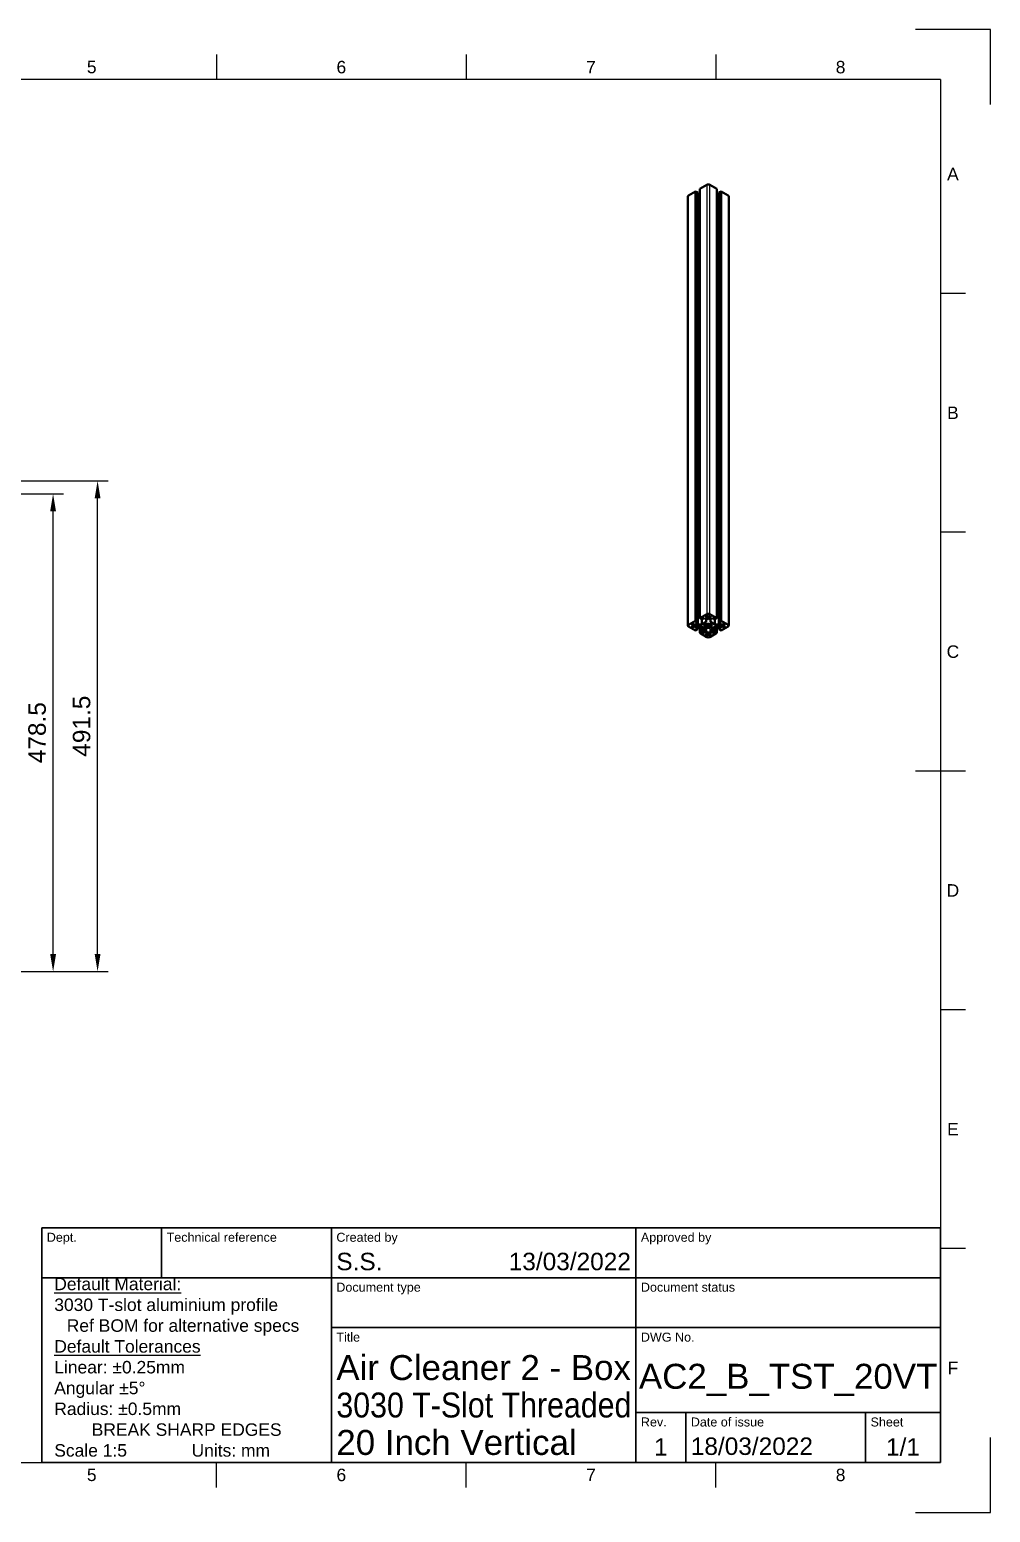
# Model space of a CAD drawing. Header units: millimetres. Extents: x 0 to 420, y 0 to 297.
# Drawn here: x 227.6 to 420, y 0 to 297 of the extents above; entities that cross this region are included whole.
import ezdxf
from ezdxf.enums import TextEntityAlignment as Align

# ---------------------------------------------------------------- set-up
doc = ezdxf.new("R2010")
doc.units = ezdxf.units.MM
doc.header["$LTSCALE"] = 0.75
for name, color, linetype, lineweight in [('Annotations', 7, 'Continuous', 25), ('Border', 7, 'Continuous', 25), ('Dimensions', 7, 'Continuous', 25), ('TitleBlock', 7, 'Continuous', 35), ('Visible', 7, 'Continuous', 50), ('Visible Narrow', 7, 'Continuous', 25)]:
    doc.layers.add(name, color=color, linetype=linetype, lineweight=lineweight)
doc.styles.add('FusionTitle', font='arial.ttf')
doc.styles.get("Standard").update_dxf_attribs({"font": 'arial.ttf'})
doc.dimstyles.new('ISO-25', dxfattribs={"dimtxt": 3.5, "dimasz": 3.5, "dimexe": 2.1, "dimexo": 2.1, "dimgap": 1.4, "dimtad": 1, "dimzin": 12, "dimdsep": 46, "dimtxsty": 'Standard', "dimcen": 0, "dimclrd": 256, "dimclre": 256, "dimclrt": 256, "dimazin": 3, "dimtp": 0.1, "dimtm": 0.1, "dimtfac": 0.714286, "dimtmove": 0, "dimatfit": 3, "dimfxl": 1, "dimtzin": 12, "dimarcsym": 0})

# ---------------------------------------------------------------- blocks, each defined once
blk = doc.blocks.new('ISO_A3_SHEET')
at = {"layer": 'Border'}
for p, q in [((265, 292), (265, 287)), ((315, 292), (315, 287)), ((365, 292), (365, 287)), ((410, 287), (20, 287)), ((410, 287), (410, 10)), ((415, 244.16666), (410, 244.16666)), ((415, 196.33333), (410, 196.33333)), ((415, 148.5), (405, 148.5)), ((415, 100.66667), (410, 100.66667)), ((415, 52.83334), (410, 52.83334)), ((20, 10), (410, 10)), ((265, 5), (265, 10)), ((315, 5), (315, 10)), ((365, 5), (365, 10))]:
    blk.add_line(p, q, dxfattribs=at)
at = {"layer": 'Defpoints'}
for p, q in [((420, 297), (405, 297)), ((420, 282), (420, 297)), ((420, 0), (420, 15)), ((405, 0), (420, 0))]:
    blk.add_line(p, q, dxfattribs=at)
at = {"layer": 'Border', "style": 'FusionTitle'}
for s, p in [('5', (240, 289.5)), ('6', (290, 289.5)), ('7', (340, 289.5)), ('8', (390, 289.5)), ('A', (412.5, 268.08333)), ('B', (412.5, 220.25)), ('C', (412.5, 172.41667)), ('D', (412.5, 124.58334)), ('E', (412.5, 76.75001)), ('F', (412.5, 28.91668)), ('5', (240, 7.5)), ('6', (290, 7.5)), ('7', (340, 7.5)), ('8', (390, 7.5))]:
    blk.add_text(s, height=2.5, dxfattribs=at).set_placement(p, align=Align.MIDDLE)
blk = doc.blocks.new('ISO_TITLEBLOCK')
at = {"layer": 'TitleBlock'}
for p, q in [((0, 47), (-180, 47)), ((-180, 47), (-180, 0)), ((-156, 37), (-156, 47)), ((-122, 0), (-122, 47)), ((-61, 0), (-61, 47)), ((0, 0), (0, 47)), ((-180, 37), (0, 37)), ((-122, 27), (0, 27)), ((-61, 10), (0, 10)), ((-51, 0), (-51, 10)), ((-15, 0), (-15, 10)), ((-180, 0), (0, 0))]:
    blk.add_line(p, q, dxfattribs=at)
at = {"layer": 'TitleBlock', "style": 'FusionTitle'}
for s, p in [('Dept.', (-179, 46)), ('Technical reference', (-155, 46)), ('Created by', (-121, 46)), ('Approved by', (-60, 46)), ('Document type', (-121, 36)), ('Document status', (-60, 36)), ('Title', (-121, 26)), ('DWG No.', (-60, 26)), ('Rev.', (-60, 9)), ('Date of issue', (-50, 9)), ('Sheet', (-14, 9))]:
    blk.add_text(s, height=1.8, dxfattribs=at).set_placement(p, align=Align.TOP_LEFT)
for tag, height, p in [('DEPT', 3.5, (-179, 42)), ('TECHNICAL_REFERENCE', 3.5, (-155, 42)), ('CREATED_BY', 3.5, (-121, 42)), ('APPROVED_BY', 3.5, (-60, 42)), ('DOCUMENT_TYPE', 3.5, (-121, 32)), ('DOCUMENT_STATUS', 3.5, (-60, 32)), ('TITLE_1', 5, (-121, 21.5)), ('TITLE_2', 5, (-121, 14)), ('TITLE_3', 5, (-121, 6.5)), ('DATE_OF_ISSUE', 3.5, (-50, 5))]:
    blk.add_attdef(tag, text='', height=height, dxfattribs=at).set_placement(p, align=Align.TOP_LEFT)
for tag, p in [('CREATED_DATE', (-62, 42)), ('APPROVED_DATE', (-0.99, 42))]:
    blk.add_attdef(tag, text='', height=3.5, dxfattribs=at).set_placement(p, align=Align.TOP_RIGHT)
for tag, height, p in [('DRAWING_NUMBER', 5, (-30.5, 19.75)), ('REV', 3.5, (-56, 4.85)), ('SHEET', 3.5, (-7.5, 4.85))]:
    blk.add_attdef(tag, text='', height=height, dxfattribs=at).set_placement(p, align=Align.TOP_CENTER)
blk = doc.blocks.new('*D36')
at = {"layer": 'Defpoints', "color": 0, "transparency": 16777216}
for p in [(190.451177, 204.024573), (232.264171, 204.024573), (193.451177, 108.324373)]:
    blk.add_point(p, dxfattribs=at)
at = {"layer": 'Dimensions', "lineweight": -2, "transparency": 16777216}
for p, q in [((192.551177, 204.024573), (234.364171, 204.024573)), ((232.264171, 111.824373), (232.264171, 200.524573)), ((195.551177, 108.324373), (234.364171, 108.324373))]:
    blk.add_line(p, q, dxfattribs=at)
at = {"layer": 'Dimensions', "transparency": 16777216}
for points in [[(231.680838, 200.524573), (232.847505, 200.524573), (232.264171, 204.024573)], [(231.680838, 111.824373), (232.847505, 111.824373), (232.264171, 108.324373)]]:
    blk.add_solid(points, dxfattribs=at)
at = {"layer": 'Dimensions', "transparency": 16777216, "insert": (229.077166, 156.174473), "char_height": 3.5, "attachment_point": 5, "rotation": 90}
blk.add_mtext('478.5', dxfattribs=at)
blk = doc.blocks.new('*D37')
at = {"layer": 'Defpoints', "color": 0, "transparency": 16777216}
for p in [(190.449951, 206.624384), (241.170157, 206.624384), (193.451177, 108.324373)]:
    blk.add_point(p, dxfattribs=at)
at = {"layer": 'Dimensions', "lineweight": -2, "transparency": 16777216}
for p, q in [((192.549951, 206.624384), (243.270157, 206.624384)), ((241.170157, 111.824373), (241.170157, 203.124384)), ((195.551177, 108.324373), (243.270157, 108.324373))]:
    blk.add_line(p, q, dxfattribs=at)
at = {"layer": 'Dimensions', "transparency": 16777216}
for points in [[(240.586824, 203.124384), (241.75349, 203.124384), (241.170157, 206.624384)], [(240.586824, 111.824373), (241.75349, 111.824373), (241.170157, 108.324373)]]:
    blk.add_solid(points, dxfattribs=at)
at = {"layer": 'Dimensions', "transparency": 16777216, "insert": (237.983151, 157.474378), "char_height": 3.5, "attachment_point": 5, "rotation": 90}
blk.add_mtext('491.5', dxfattribs=at)

msp = doc.modelspace()

# ---------------------------------------------------------------- linework, layer by layer
at = {"layer": 'Visible', "extrusion": (0, 0.817547, -0.575862)}
for p, q in [((359.5502, 263.7878, -30.0591), (360.9644, 264.6022, -28.9029)), ((360.9644, 178.5963, 31.6777), (360.9644, 264.6022, -28.9029)), ((360.9644, 264.6022, -28.9029), (361.3887, 264.3579, -29.2498)), ((361.3887, 178.3519, 31.3309), (361.3887, 264.3579, -29.2498)), ((361.813, 265.0909, -28.2092), (363.2272, 265.9052, -27.053)), ((361.813, 179.0849, 32.3715), (361.813, 265.0909, -28.2092)), ((363.7929, 265.9052, -27.053), (365.2071, 265.0909, -28.2092)), ((365.2071, 179.0849, 32.3715), (365.2071, 265.0909, -28.2092)), ((365.6313, 264.3579, -29.2498), (366.0556, 264.6022, -28.9029)), ((365.6313, 178.3519, 31.3309), (365.6313, 264.3579, -29.2498)), ((366.0556, 264.6022, -28.9029), (367.4698, 263.7878, -30.0591)), ((366.0556, 178.5963, 31.6777), (366.0556, 264.6022, -28.9029)), ((359.4331, 177.619, 30.2903), (359.4331, 263.625, -30.2903)), ((361.3887, 263.8693, -29.9435), (361.813, 263.8693, -29.9435)), ((365.2071, 263.8693, -29.9435), (365.6313, 263.8693, -29.9435)), ((367.587, 177.619, 30.2903), (367.587, 263.625, -30.2903)), ((359.5502, 177.7819, 30.5216), (360.9644, 178.5963, 31.6777)), ((360.9644, 178.5963, 31.6777), (361.3887, 178.3519, 31.3309)), ((361.3887, 178.3519, 31.3309), (360.9644, 178.1076, 30.984)), ((361.3887, 177.8633, 30.6372), (361.3887, 178.3519, 30.293)), ((361.813, 179.0849, 32.3715), (363.2272, 179.8993, 33.5276)), ((362.2372, 178.8406, 32.0246), (361.813, 179.0849, 32.3715)), ((362.6615, 179.0849, 32.3715), (362.2372, 178.8406, 32.0246)), ((362.2372, 178.8406, 29.9488), (362.2372, 177.8633, 30.6372)), ((362.2372, 177.8633, 30.6372), (363.0857, 178.3519, 31.3309)), ((363.0857, 178.8406, 32.0246), (362.6615, 179.0849, 32.3715)), ((363.51, 179.5735, 33.0652), (362.9443, 179.2478, 32.6027)), ((362.9443, 179.2478, 32.6027), (363.51, 178.922, 32.1402)), ((363.0857, 178.3519, 31.3309), (363.0857, 178.8406, 32.0246)), ((364.0757, 179.2478, 32.6027), (363.51, 179.5735, 33.0652)), ((363.51, 178.922, 32.1402), (363.51, 179.5735, 31.6813)), ((363.51, 178.922, 32.1402), (364.0757, 179.2478, 32.6027)), ((363.7929, 179.8993, 33.5276), (365.2071, 179.0849, 32.3715)), ((364.3585, 179.0849, 32.3715), (363.9343, 178.8406, 32.0246)), ((363.9343, 178.8406, 32.0246), (363.9343, 178.3519, 31.3309)), ((363.9343, 178.3519, 31.3309), (364.7828, 177.8633, 30.6372)), ((364.7828, 178.8406, 32.0246), (364.3585, 179.0849, 32.3715)), ((365.2071, 179.0849, 32.3715), (364.7828, 178.8406, 32.0246)), ((364.7828, 177.8633, 30.6372), (364.7828, 178.8406, 29.9488)), ((365.6313, 178.3519, 31.3309), (366.0556, 178.5963, 31.6777)), ((366.0556, 178.1076, 30.984), (365.6313, 178.3519, 31.3309)), ((365.6313, 177.8633, 30.6372), (365.6313, 178.3519, 30.293)), ((366.0556, 178.5963, 31.6777), (367.4698, 177.7819, 30.5216)), ((360.9644, 176.6417, 28.9029), (359.5502, 177.4561, 30.0591)), ((360.6816, 177.9448, 30.7528), (360.1159, 177.619, 30.2903)), ((360.1159, 177.619, 30.2903), (360.6816, 177.2932, 29.8279)), ((360.6816, 177.2932, 29.8279), (360.6816, 177.9448, 29.3689)), ((361.2473, 177.619, 30.2903), (360.6816, 177.9448, 30.7528)), ((360.6816, 177.2932, 29.8279), (361.2473, 177.619, 30.2903)), ((360.9644, 178.1076, 30.984), (361.3887, 177.8633, 30.6372)), ((361.3887, 177.3747, 29.9435), (360.9644, 177.1304, 29.5966)), ((360.9644, 177.1304, 29.5966), (361.3887, 176.886, 29.2498)), ((361.3887, 176.886, 29.2498), (360.9644, 176.6417, 28.9029)), ((361.3887, 177.8633, 30.6372), (362.2372, 177.8633, 30.6372)), ((362.2372, 177.3747, 29.9435), (361.3887, 177.3747, 29.9435)), ((361.3887, 176.886, 29.2498), (361.3887, 177.3747, 28.9056)), ((361.813, 176.1531, 28.2092), (361.813, 177.3747, 27.3487)), ((361.813, 176.1531, 28.2092), (362.2372, 176.3974, 28.556)), ((363.2272, 175.3387, 27.053), (361.813, 176.1531, 28.2092)), ((363.0857, 176.886, 29.2498), (362.2372, 177.3747, 29.9435)), ((362.2372, 176.3974, 28.556), (362.2372, 177.3747, 27.8677)), ((362.2372, 176.3974, 28.556), (362.6615, 176.1531, 28.2092)), ((362.6615, 176.1531, 28.2092), (362.6615, 177.1304, 27.5208)), ((362.6615, 176.1531, 28.2092), (363.0857, 176.3974, 28.556)), ((363.51, 176.316, 28.4404), (362.9443, 175.9902, 27.978)), ((362.9443, 175.9902, 27.978), (363.51, 175.6645, 27.5155)), ((363.0857, 176.3974, 28.556), (363.0857, 176.886, 29.2498)), ((364.0757, 175.9902, 27.978), (363.51, 176.316, 28.4404)), ((363.51, 175.6645, 27.5155), (363.51, 176.316, 27.0566)), ((363.51, 175.6645, 27.5155), (364.0757, 175.9902, 27.978)), ((365.2071, 176.1531, 28.2092), (363.7929, 175.3387, 27.053)), ((364.7828, 177.3747, 29.9435), (363.9343, 176.886, 29.2498)), ((363.9343, 176.886, 29.2498), (363.9343, 176.3974, 28.556)), ((363.9343, 176.3974, 28.556), (364.3585, 176.1531, 28.2092)), ((364.3585, 176.1531, 28.2092), (364.3585, 177.1304, 27.5208)), ((364.3585, 176.1531, 28.2092), (364.7828, 176.3974, 28.556)), ((364.7828, 177.8633, 30.6372), (365.6313, 177.8633, 30.6372)), ((365.6313, 177.3747, 29.9435), (364.7828, 177.3747, 29.9435)), ((364.7828, 176.3974, 28.556), (364.7828, 177.3747, 27.8677)), ((364.7828, 176.3974, 28.556), (365.2071, 176.1531, 28.2092)), ((365.2071, 176.1531, 28.2092), (365.2071, 177.3747, 27.3487)), ((365.6313, 177.8633, 30.6372), (366.0556, 178.1076, 30.984)), ((366.0556, 177.1304, 29.5966), (365.6313, 177.3747, 29.9435)), ((365.6313, 176.886, 29.2498), (365.6313, 177.3747, 28.9056)), ((365.6313, 176.886, 29.2498), (366.0556, 177.1304, 29.5966)), ((366.0556, 176.6417, 28.9029), (365.6313, 176.886, 29.2498)), ((366.3384, 177.9448, 30.7528), (365.7728, 177.619, 30.2903)), ((365.7728, 177.619, 30.2903), (366.3384, 177.2932, 29.8279)), ((367.4698, 177.4561, 30.0591), (366.0556, 176.6417, 28.9029)), ((366.3384, 177.9448, 29.3689), (366.3384, 177.2932, 29.8279)), ((366.9041, 177.619, 30.2903), (366.3384, 177.9448, 30.7528)), ((366.3384, 177.2932, 29.8279), (366.9041, 177.619, 30.2903))]:
    msp.add_line(p, q, dxfattribs=at)
for centre, radius, start, end in [((-363.51, 130.7247, 232.9689), 0.4, 45, 135), ((-359.8331, 127.0477, 232.9689), 0.4, 0, 45), ((-367.187, 127.0477, 232.9689), 0.4, 135, 180), ((-363.51, 130.7247, 127.7689), 0.4, 45, 135), ((-359.8331, 127.0477, 127.7689), 0.4, 314.999989, 45), ((-363.51, 127.0477, 127.7689), 0.817, 299.990872, 330.009128), ((-363.51, 123.3708, 127.7689), 0.4, 225, 315), ((-363.51, 127.0477, 127.7689), 0.678, 85.613127, 184.386873), ((-367.187, 127.0477, 127.7689), 0.4, 135, 225)]:
    msp.add_arc(centre, radius, start, end, dxfattribs=at)
at = {"layer": 'Visible', "extrusion": (1.02e-13, -0.817547, 0.575862)}
msp.add_open_spline([(362.8024, 177.3838, 29.9564), (362.758, 177.4382, 30.0337), (362.7322, 177.497, 30.1171), (362.722, 177.615, 30.2846), (362.7364, 177.673, 30.367), (362.8024, 177.7806, 30.5197), (362.8522, 177.8294, 30.589), (362.9796, 177.9115, 30.7055), (363.055, 177.9445, 30.7524), (363.1895, 177.9821, 30.8058), (363.2422, 177.9926, 30.8207), (363.3496, 178.006, 30.8398), (363.4039, 178.009, 30.8441), (363.4582, 178.0083, 30.843)], degree=3, knots=[0, 0, 0, 0, 0.156510433, 0.156510433, 0.307908356, 0.307908356, 0.454191613, 0.454191613, 0.595358102, 0.595358102, 0.679010537, 0.679010537, 0.760759817, 0.760759817, 0.760759817, 0.760759817], dxfattribs=at)
at = {"layer": 'Visible'}
for points in [[(363.1016, 177.2115, 29.7118), (362.9434, 177.2714, 29.7814), (362.8193, 177.3635, 29.8966), (362.7512, 177.4682, 30.0299)], [(363.7544, 177.5528, 29.3853), (363.6308, 177.5359, 29.3504), (363.4981, 177.5354, 29.3387), (363.3706, 177.5529, 29.3526)], [(363.7547, 177.7564, 29.2401), (363.6311, 177.7393, 29.2049), (363.4985, 177.7402, 29.1953), (363.3709, 177.7581, 29.2097)]]:
    msp.add_open_spline(points, degree=3, dxfattribs=at)
for points, knots in [([(362.8544, 177.8233, 30.3513), (362.8369, 177.7818, 30.2994), (362.8294, 177.7389, 30.2454), (362.833, 177.696, 30.1916), (362.8451, 177.5561, 30.0158), (362.9767, 177.4218, 29.8481), (363.1714, 177.3464, 29.7639), (363.3688, 177.2699, 29.6786), (363.6249, 177.2562, 29.6824), (363.8264, 177.3065, 29.777), (364.028, 177.3569, 29.8717), (364.1685, 177.4692, 30.0544), (364.186, 177.5891, 30.2479)], [-3.31550693, -3.31550693, -3.31550693, -3.31550693, -3.01143717, -3.01143717, -3.01143717, -2.01724784, -2.01724784, -2.01724784, -1.00862392, -1.00862392, -1.00862392, 0, 0, 0, 0]), ([(364.1852, 177.6469, 30.2111), (364.1812, 177.6146, 30.1591), (364.1691, 177.5827, 30.1075), (364.1484, 177.5524, 30.0582), (364.0728, 177.4412, 29.8775), (363.8851, 177.3553, 29.7326), (363.6664, 177.3362, 29.6826), (363.4477, 177.3172, 29.6326), (363.2047, 177.3659, 29.6789), (363.0421, 177.466, 29.7981), (362.9206, 177.5407, 29.8871), (362.8468, 177.6426, 30.0147), (362.8345, 177.7469, 30.1456)], [3.73670995, 3.73670995, 3.73670995, 3.73670995, 4.00827413, 4.00827413, 4.00827413, 5.00311752, 5.00311752, 5.00311752, 5.99765972, 5.99765972, 5.99765972, 6.74028366, 6.74028366, 6.74028366, 6.74028366]), ([(362.8524, 177.8209, 29.9479), (362.858, 177.8064, 29.9297), (362.8649, 177.792, 29.9118), (362.8731, 177.7779, 29.8942), (362.9501, 177.6457, 29.7294), (363.1382, 177.5391, 29.6008), (363.3568, 177.4991, 29.567), (363.5781, 177.4586, 29.5327), (363.8236, 177.4876, 29.5969), (363.9855, 177.5684, 29.7349), (364.0693, 177.6103, 29.8063), (364.1293, 177.6652, 29.8962), (364.1611, 177.7247, 29.9926)], [-9.10435903, -9.10435903, -9.10435903, -9.10435903, -8.99834275, -8.99834275, -8.99834275, -8.00533787, -8.00533787, -8.00533787, -7.00003561, -7.00003561, -7.00003561, -6.47997193, -6.47997193, -6.47997193, -6.47997193]), ([(364.1452, 177.7541, 29.9098), (364.0925, 177.6803, 29.7897), (363.9941, 177.6161, 29.6833), (363.8661, 177.5779, 29.6137), (363.6752, 177.5208, 29.5097), (363.4244, 177.5233, 29.4905), (363.2214, 177.5891, 29.561), (363.0595, 177.6415, 29.6172), (362.932, 177.7331, 29.7289), (362.8713, 177.8383, 29.8601)], [10.30053097, 10.30053097, 10.30053097, 10.30053097, 10.96596967, 10.96596967, 10.96596967, 11.9587746, 11.9587746, 11.9587746, 12.75031444, 12.75031444, 12.75031444, 12.75031444]), ([(362.9481, 177.8899, 29.6359), (362.9564, 177.882, 29.6262), (362.9652, 177.8742, 29.6167), (362.9744, 177.8667, 29.6075), (363.1132, 177.7528, 29.4689), (363.3462, 177.6836, 29.3938), (363.5717, 177.6846, 29.4183), (363.7752, 177.6855, 29.4404), (363.9667, 177.7432, 29.5431), (364.0786, 177.8316, 29.6894)], [-15.03800178, -15.03800178, -15.03800178, -15.03800178, -14.9715632, -14.9715632, -14.9715632, -13.96950478, -13.96950478, -13.96950478, -13.0653756, -13.0653756, -13.0653756, -13.0653756]), ([(364.0419, 177.8611, 29.6057), (364.0393, 177.8594, 29.6029), (364.0367, 177.8577, 29.6), (364.034, 177.856, 29.5973), (363.8919, 177.7671, 29.4481), (363.6598, 177.7232, 29.363), (363.4371, 177.7478, 29.3751), (363.2643, 177.7669, 29.3845), (363.1012, 177.827, 29.4522), (362.9892, 177.9118, 29.5547)], [16.90016571, 16.90016571, 16.90016571, 16.90016571, 16.91869454, 16.91869454, 16.91869454, 17.90988035, 17.90988035, 17.90988035, 18.67936634, 18.67936634, 18.67936634, 18.67936634]), ([(363.1459, 177.9699, 29.3437), (363.3305, 177.892, 29.2553), (363.5732, 177.8696, 29.2459), (363.7746, 177.9083, 29.3231), (363.8171, 177.9164, 29.3394), (363.8575, 177.9273, 29.3594), (363.8953, 177.9403, 29.3827)], [-20.91069559, -20.91069559, -20.91069559, -20.91069559, -19.94283814, -19.94283814, -19.94283814, -19.7384655, -19.7384655, -19.7384655, -19.7384655]), ([(363.8042, 177.971, 29.2963), (363.7605, 177.9609, 29.2771), (363.7145, 177.9536, 29.2617), (363.667, 177.9494, 29.2509), (363.5265, 177.9371, 29.2186), (363.3758, 177.9527, 29.2261), (363.2429, 177.9921, 29.2672)], [23.635799157, 23.635799157, 23.635799157, 23.635799157, 23.851678949, 23.851678949, 23.851678949, 24.491050132, 24.491050132, 24.491050132, 24.491050132]), ([(363.7542, 177.9614, 29.0971), (363.6729, 177.9499, 29.0735), (363.5877, 177.9455, 29.0601), (363.5023, 177.9494, 29.0583), (363.4582, 177.9514, 29.0574), (363.4142, 177.9556, 29.0597), (363.3708, 177.9618, 29.0648)], [38.180321748, 38.180321748, 38.180321748, 38.180321748, 38.49391514, 38.49391514, 38.49391514, 38.655966387, 38.655966387, 38.655966387, 38.655966387]), ([(363.7543, 177.3481, 29.5288), (363.6919, 177.3392, 29.5106), (363.6272, 177.3345, 29.4984), (363.5617, 177.3348, 29.4932), (363.4979, 177.335, 29.4881), (363.4338, 177.3398, 29.4896), (363.371, 177.3489, 29.497)], [19.330765827, 19.330765827, 19.330765827, 19.330765827, 19.571613468, 19.571613468, 19.571613468, 19.806410466, 19.806410466, 19.806410466, 19.806410466])]:
    msp.add_open_spline(points, degree=3, knots=knots, dxfattribs=at)
at = {"layer": 'Visible', "extrusion": (-6.12e-14, 0.817547, -0.575862)}
msp.add_open_spline([(364.186, 177.5891, 30.2479), (364.1882, 177.5376, 30.1748), (364.1726, 177.4863, 30.102), (364.1075, 177.3881, 29.9625), (364.0574, 177.3424, 29.8976), (363.9277, 177.2628, 29.7846), (363.8484, 177.2303, 29.7384), (363.6696, 177.1833, 29.6718), (363.5713, 177.1701, 29.653), (363.4085, 177.1665, 29.6479), (363.3455, 177.1695, 29.6522), (363.2209, 177.1841, 29.6729), (363.1598, 177.1958, 29.6895), (363.1016, 177.2115, 29.7118)], degree=3, knots=[0, 0, 0, 0, 0.134259234, 0.134259234, 0.273620838, 0.273620838, 0.418082467, 0.418082467, 0.567641738, 0.567641738, 0.661747867, 0.661747867, 0.757763665, 0.757763665, 0.757763665, 0.757763665], dxfattribs=at)
at = {"layer": 'Visible Narrow', "extrusion": (0, 0.817547, -0.575862)}
for p, q in [((363.2272, 265.9052, -27.053), (363.2272, 179.8993, 33.5276)), ((363.7929, 179.8993, 33.5276), (363.7929, 265.9052, -27.053)), ((359.5502, 177.7819, 30.5216), (359.5502, 263.7878, -30.0591)), ((367.4698, 263.7878, -30.0591), (367.4698, 177.7819, 30.5216))]:
    msp.add_line(p, q, dxfattribs=at)

# ---------------------------------------------------------------- block references
at = {"layer": 'Border'}
msp.add_blockref('ISO_A3_SHEET', (0, 0), dxfattribs=at)
at = {"layer": 'TitleBlock'}
ref = msp.add_blockref('ISO_TITLEBLOCK', (410, 10), dxfattribs=at)
ref.add_attrib('DATE_OF_ISSUE', '18/03/2022', dxfattribs={"height": 3.5, "style": 'FusionTitle'}).set_placement((360, 15), align=Align.TOP_LEFT)
ref.add_attrib('REV', '1', dxfattribs={"height": 3.5, "style": 'FusionTitle'}).set_placement((354, 14.85), align=Align.TOP_CENTER)
ref.add_attrib('TITLE_3', '20 Inch Vertical', dxfattribs={"height": 5, "style": 'FusionTitle'}).set_placement((289, 16.5), align=Align.TOP_LEFT)
ref.add_attrib('CREATED_DATE', '13/03/2022', dxfattribs={"height": 3.5, "style": 'FusionTitle'}).set_placement((348, 52), align=Align.TOP_RIGHT)
ref.add_attrib('SHEET', '1/1', dxfattribs={"height": 3.5, "style": 'FusionTitle'}).set_placement((402.5, 14.85), align=Align.TOP_CENTER)
ref.add_attrib('TITLE_2', '3030 T-Slot Threaded', dxfattribs={"height": 5, "style": 'FusionTitle', "width": 0.869866}).set_placement((289, 24), align=Align.TOP_LEFT)
ref.add_attrib('DRAWING_NUMBER', 'AC2_B_TST_20VT', dxfattribs={"height": 5, "style": 'FusionTitle'}).set_placement((379.5, 29.7514), align=Align.TOP_CENTER)
ref.add_attrib('TITLE_1', 'Air Cleaner 2 - Box', dxfattribs={"height": 5, "style": 'FusionTitle'}).set_placement((289, 31.5), align=Align.TOP_LEFT)
ref.add_attrib('CREATED_BY', 'S.S.', dxfattribs={"height": 3.5, "style": 'FusionTitle'}).set_placement((289, 52), align=Align.TOP_LEFT)

# ---------------------------------------------------------------- texts
at = {"layer": 'Annotations', "insert": (230, 47), "char_height": 2.5, "attachment_point": 1}
msp.add_mtext_dynamic_manual_height_columns('\\pi-2.5,l5;{\\LDefault Material: ^J}3030 T-slot aluminium profile\\P\\pi2.5,l2.5;Ref BOM for alternative specs\\P\\pi-2.5,l5;{\\LDefault Tolerances^J}Linear: ±0.25mm ^JAngular ±5° ^JRadius: ±0.5mm\\P\\pi0,l0;^IBREAK SHARP EDGES\\P\\pl2.5;Scale 1:5^I^IUnits: mm', width=58, gutter_width=17.5, heights=[0], dxfattribs=at)

# ---------------------------------------------------------------- dimensions: what is measured, and where the dimension line sits
at = {"layer": 'Dimensions'}
for base, p2, picture, middle in [((241.1702, 206.6244), (190.45, 206.6244), '*D37', (241.1702, 157.4744)), ((232.2642, 204.0246), (190.4512, 204.0246), '*D36', (232.2642, 156.1745))]:
    dim = msp.add_linear_dim(base=base, p1=(193.4512, 108.3244), p2=p2, angle=90, dimstyle='ISO-25', override={"dimlfac": 5}, dxfattribs=at)
    dim.commit()
    dim.dimension.update_dxf_attribs({"geometry": picture, "text_midpoint": middle, "dimtype": 160})

doc.saveas('drawing.dxf')
